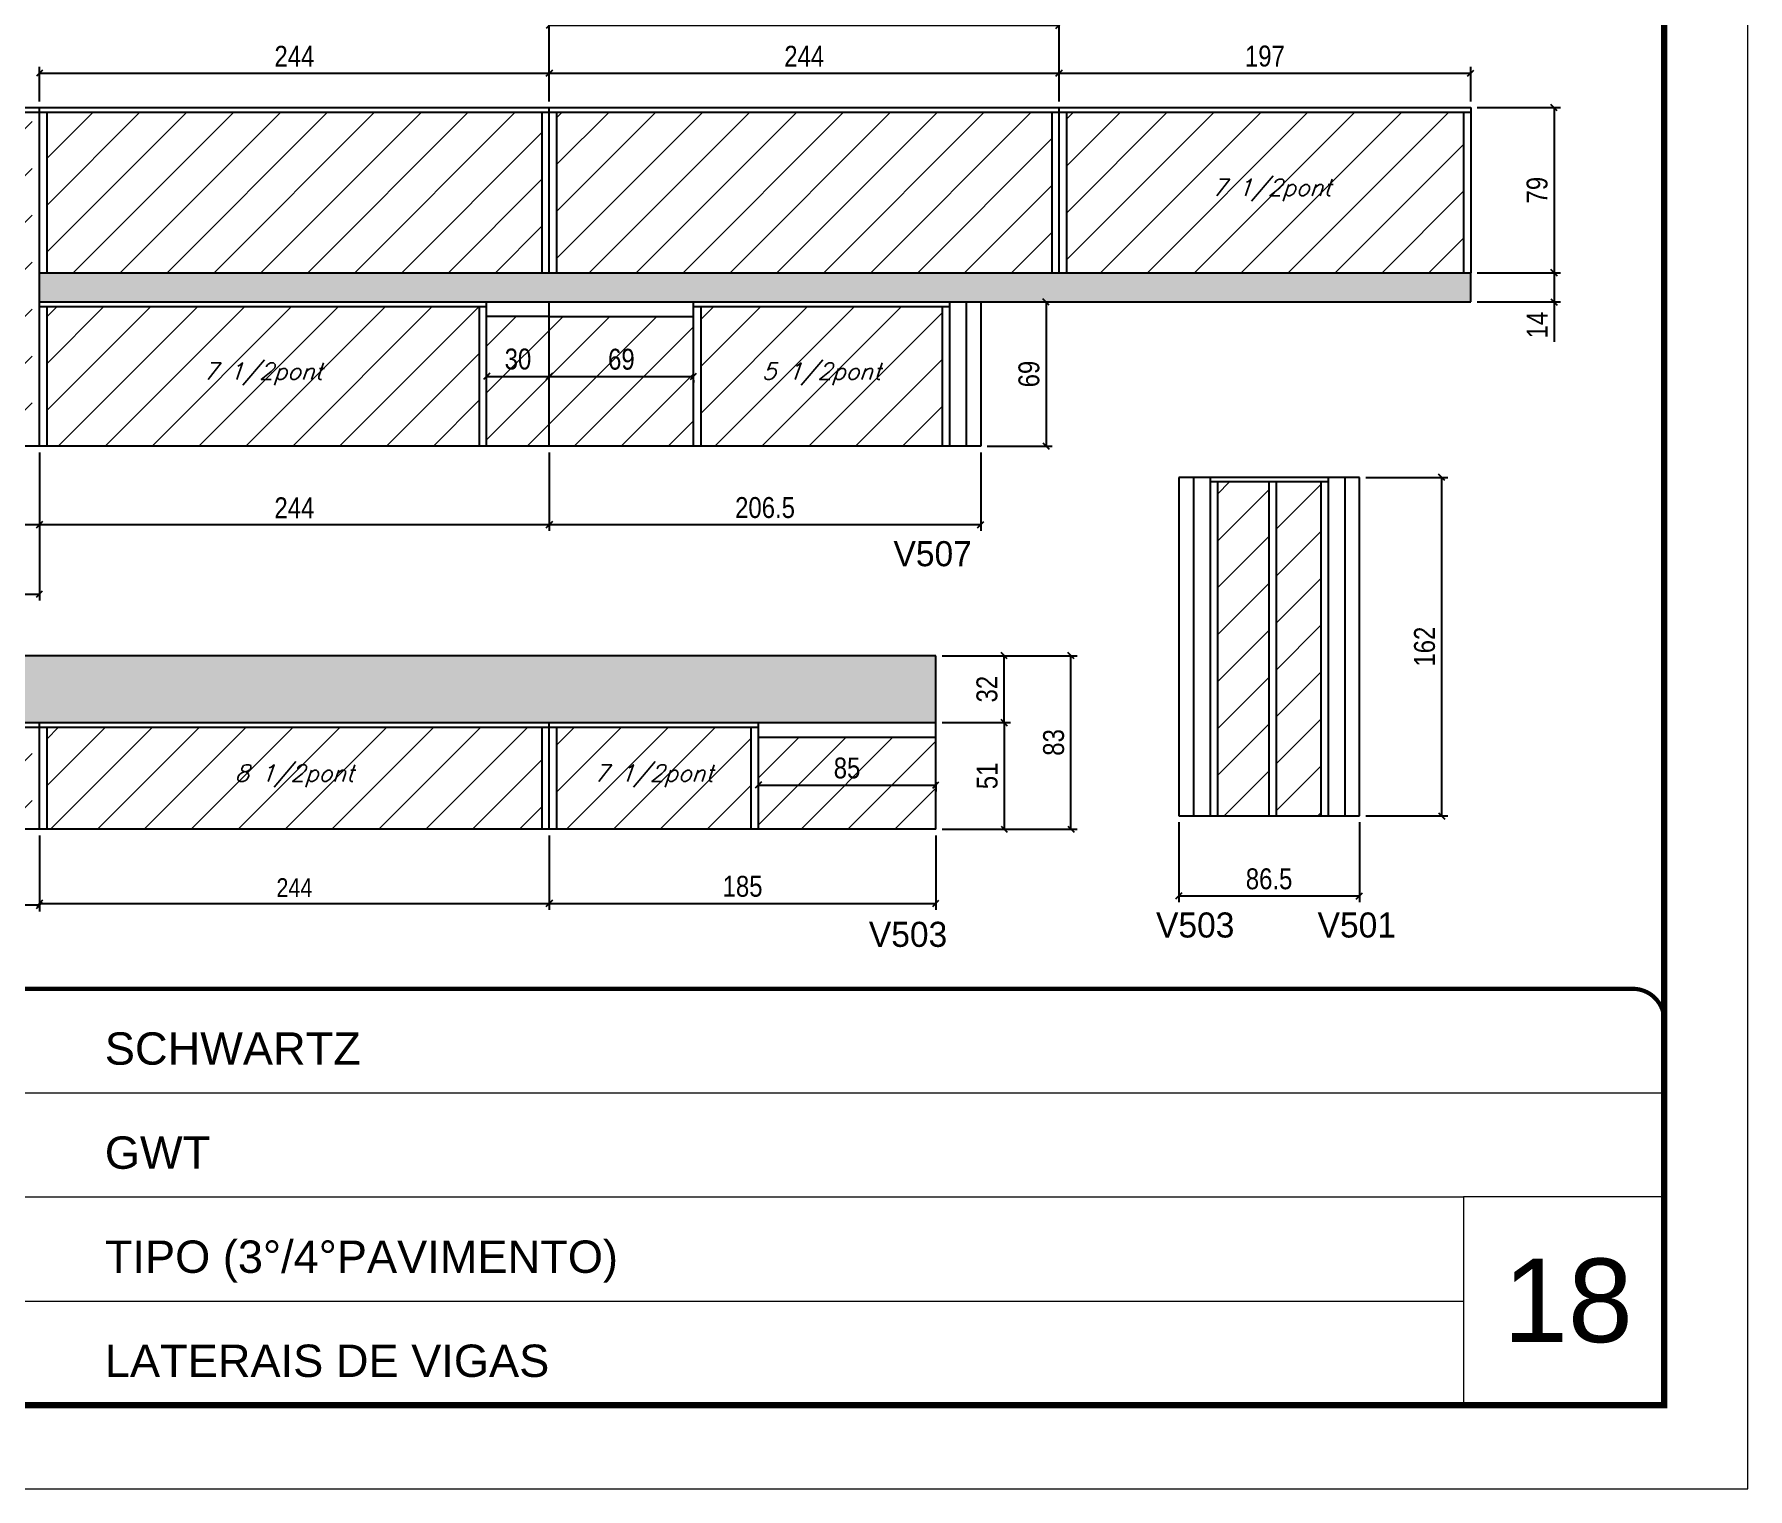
# Model space of a CAD drawing. Extents: x 13154 to 22413, y 1253 to 30260.
# Drawn here: x 15418 to 16238, y 24225 to 24921 of the extents above; entities that cross this region are included whole.
import ezdxf

# ---------------------------------------------------------------- set-up
doc = ezdxf.new("R2010")
doc.units = 0
doc.linetypes.add('CONTINUO', pattern=[0])
doc.linetypes.add('DASHED', pattern=[0.75, 0.5, -0.25])
for name, color, linetype in [('5', 5, 'Continuous'), ('COTA', 241, 'Continuous'), ('Painéis', 200, 'Continuous'), ('SARR_2.2x7', 40, 'Continuous'), ('SARR_3.5x7', 81, 'Continuous'), ('texto', 7, 'Continuous')]:
    doc.layers.add(name, color=color, linetype=linetype)
for name, color, linetype, lineweight in [('CARIMBO', 255, 'Continuous', 9), ('Folhas', 255, 'Continuous', 9), ('Hachura', 251, 'Continuous', 9), ('SARRAFO DE PRESSAO', 251, 'DASHED', 9)]:
    doc.layers.add(name, color=color, linetype=linetype, lineweight=lineweight)
doc.styles.add('ARIAL', font='arial.ttf')
doc.styles.add('COTA TECNICA', font='techl___.ttf', dxfattribs={"height": 10})
doc.styles.add('COTA TECNICA-50', font='techl___.ttf', dxfattribs={"height": 9})
doc.styles.add('Romans', font='romans.shx')
doc.styles.add('ROMAS860', font='ROMAS860.SHX')
doc.dimstyles.new('COTA PAINEL-50', dxfattribs={"dimtxt": 9, "dimasz": 3, "dimexe": 3, "dimexo": 3, "dimgap": 3, "dimtad": 1, "dimdec": 1, "dimzin": 12, "dimdsep": 46, "dimtxsty": 'COTA TECNICA-50', "dimblk1": 'OBLIQUE', "dimblk2": 'OBLIQUE', "dimsah": 1, "dimcen": 0.9, "dimclrd": 4, "dimclre": 4, "dimclrt": 240, "dimadec": 1, "dimazin": 3, "dimtfac": 1, "dimtdec": 1, "dimtmove": 0, "dimatfit": 3, "dimfxl": 1, "dimtolj": 1, "dimtzin": 12, "dimarcsym": 0})
doc.dimstyles.new('PAINEL', dxfattribs={"dimtxt": 10, "dimasz": 3, "dimexe": 3, "dimexo": 3, "dimgap": 3, "dimtad": 1, "dimdec": 1, "dimzin": 12, "dimdsep": 46, "dimtxsty": 'COTA TECNICA', "dimblk1": 'OBLIQUE', "dimblk2": 'OBLIQUE', "dimsah": 1, "dimcen": 0.9, "dimclrd": 4, "dimclre": 4, "dimclrt": 240, "dimadec": 1, "dimazin": 3, "dimtfac": 1, "dimtdec": 1, "dimtmove": 0, "dimatfit": 3, "dimfxl": 1, "dimtolj": 1, "dimtzin": 12, "dimarcsym": 0})

# ---------------------------------------------------------------- blocks, each defined once
blk = doc.blocks.new('9999999999')
at = {"color": 30, "linetype": 'CONTINUO'}
for p, q in [((98564.56, 34379.64), (99583.98, 34379.64)), ((98564.56, 34329.83), (99487.98, 34329.83)), ((99583.98, 34329.83), (99487.98, 34329.83)), ((99487.98, 34329.83), (99487.98, 34230.21)), ((98564.56, 34280.02), (99487.98, 34280.02))]:
    blk.add_line(p, q, dxfattribs=at)
at = {"color": 30, "linetype": 'CONTINUO', "const_width": 2}
blk.add_lwpolyline([(99583.98, 34230.21), (99583.98, 34414.45, 0.414214), (99568.98, 34429.45), (98228.98, 34429.45, 0.414214), (98213.98, 34414.45), (98213.98, 34245.21, 0.414214), (98228.98, 34230.21), (99583.98, 34230.21)], format="xyb", dxfattribs=at)
at = {"layer": 'Folhas'}
blk.add_lwpolyline([(98138.98, 34190.21), (99623.98, 34190.21), (99623.98, 35240.21), (98138.98, 35240.21)], close=True, dxfattribs=at)
at = {"layer": 'Folhas', "color": 30, "const_width": 3}
blk.add_lwpolyline([(98213.98, 34230.21), (99583.98, 34230.21), (99583.98, 35200.21), (98213.98, 35200.21)], close=True, dxfattribs=at)
at = {"color": 7, "linetype": 'Continuous', "ltscale": 5, "style": 'ARIAL'}
for s, height, p in [('SCHWARTZ', 15.483, (98837.68, 34393.13)), ('GWT', 15.483, (98837.68, 34343.32)), ('TIPO (3°/4°PAVIMENTO)', 15.4829, (98837.68, 34293.51)), ('LATERAIS DE VIGAS', 15.4829, (98837.68, 34243.7))]:
    blk.add_text(s, height=height, dxfattribs=at).set_placement(p)
blk = doc.blocks.new('_Oblique')
at = {"color": 0, "linetype": 'ByBlock', "lineweight": -2}
blk.add_line((-0.5, -0.5), (0.5, 0.5), dxfattribs=at)
blk = doc.blocks.new('*D405')
at = {"layer": 'COTA', "color": 4, "lineweight": -2, "transparency": 16777216}
for p, q in [((15298.31, 24720.83), (15298.31, 24683.26)), ((15420.31, 24720.83), (15420.31, 24683.26)), ((15298.31, 24686.26), (15420.31, 24686.26))]:
    blk.add_line(p, q, dxfattribs=at)
at = {"layer": 'Defpoints', "color": 0, "transparency": 16777216}
for p in [(15298.31, 24723.83), (15420.31, 24723.83), (15420.31, 24686.26)]:
    blk.add_point(p, dxfattribs=at)
at = {"layer": 'COTA', "color": 4, "lineweight": -2, "transparency": 16777216, "xscale": 3, "yscale": 3, "zscale": 3, "rotation": 180}
blk.add_blockref('_Oblique', (15298.31, 24686.26), dxfattribs=at)
at = {"layer": 'COTA', "color": 4, "lineweight": -2, "transparency": 16777216, "xscale": 3, "yscale": 3, "zscale": 3}
blk.add_blockref('_Oblique', (15420.31, 24686.26), dxfattribs=at)
at = {"layer": 'COTA', "color": 240, "transparency": 16777216, "insert": (15359.31, 24694.32), "char_height": 10, "attachment_point": 5, "style": 'COTA TECNICA'}
blk.add_mtext('\\A1;122', dxfattribs=at)
blk = doc.blocks.new('*D406')
at = {"layer": 'COTA', "color": 4, "lineweight": -2, "transparency": 16777216}
for p, q in [((15420.31, 24720.83), (15420.31, 24683.26)), ((15664.31, 24720.83), (15664.31, 24683.26)), ((15420.31, 24686.26), (15664.31, 24686.26))]:
    blk.add_line(p, q, dxfattribs=at)
at = {"layer": 'Defpoints', "color": 0, "transparency": 16777216}
for p in [(15420.31, 24723.83), (15664.31, 24723.83), (15664.31, 24686.26)]:
    blk.add_point(p, dxfattribs=at)
at = {"layer": 'COTA', "color": 4, "lineweight": -2, "transparency": 16777216, "xscale": 3, "yscale": 3, "zscale": 3, "rotation": 180}
blk.add_blockref('_Oblique', (15420.31, 24686.26), dxfattribs=at)
at = {"layer": 'COTA', "color": 4, "lineweight": -2, "transparency": 16777216, "xscale": 3, "yscale": 3, "zscale": 3}
blk.add_blockref('_Oblique', (15664.31, 24686.26), dxfattribs=at)
at = {"layer": 'COTA', "color": 240, "transparency": 16777216, "insert": (15542.31, 24694.33), "char_height": 10, "attachment_point": 5, "style": 'COTA TECNICA'}
blk.add_mtext('\\A1;244', dxfattribs=at)
blk = doc.blocks.new('*D407')
at = {"layer": 'COTA', "color": 4, "lineweight": -2, "transparency": 16777216}
for p, q in [((15298.31, 24720.83), (15298.31, 24650.01)), ((15420.31, 24720.83), (15420.31, 24650.01)), ((15298.31, 24653.01), (15420.31, 24653.01))]:
    blk.add_line(p, q, dxfattribs=at)
at = {"layer": 'Defpoints', "color": 0, "transparency": 16777216}
for p in [(15298.31, 24723.83), (15420.31, 24723.83), (15420.31, 24653.01)]:
    blk.add_point(p, dxfattribs=at)
at = {"layer": 'COTA', "color": 4, "lineweight": -2, "transparency": 16777216, "xscale": 3, "yscale": 3, "zscale": 3, "rotation": 180}
blk.add_blockref('_Oblique', (15298.31, 24653.01), dxfattribs=at)
at = {"layer": 'COTA', "color": 4, "lineweight": -2, "transparency": 16777216, "xscale": 3, "yscale": 3, "zscale": 3}
blk.add_blockref('_Oblique', (15420.31, 24653.01), dxfattribs=at)
at = {"layer": 'COTA', "color": 240, "transparency": 16777216, "insert": (15359.31, 24662.23), "char_height": 10, "attachment_point": 5, "style": 'COTA TECNICA'}
blk.add_mtext('\\A1;(3x)', dxfattribs=at)
blk = doc.blocks.new('*D408')
at = {"layer": 'COTA', "color": 4, "lineweight": -2, "transparency": 16777216}
for p, q in [((15420.31, 24888.83), (15420.31, 24905.33)), ((15420.31, 24902.33), (15664.31, 24902.33)), ((15664.31, 24888.83), (15664.31, 24905.33))]:
    blk.add_line(p, q, dxfattribs=at)
at = {"layer": 'Defpoints', "color": 0, "transparency": 16777216}
for p in [(15664.31, 24902.33), (15420.31, 24885.83), (15664.31, 24885.83)]:
    blk.add_point(p, dxfattribs=at)
at = {"layer": 'COTA', "color": 4, "lineweight": -2, "transparency": 16777216, "xscale": 3, "yscale": 3, "zscale": 3, "rotation": 180}
blk.add_blockref('_Oblique', (15420.31, 24902.33), dxfattribs=at)
at = {"layer": 'COTA', "color": 4, "lineweight": -2, "transparency": 16777216, "xscale": 3, "yscale": 3, "zscale": 3}
blk.add_blockref('_Oblique', (15664.31, 24902.33), dxfattribs=at)
at = {"layer": 'COTA', "color": 240, "transparency": 16777216, "insert": (15542.31, 24910.41), "char_height": 10, "attachment_point": 5, "style": 'COTA TECNICA'}
blk.add_mtext('\\A1;244', dxfattribs=at)
blk = doc.blocks.new('*D409')
at = {"layer": 'COTA', "color": 4, "lineweight": -2, "transparency": 16777216}
for p, q in [((15664.31, 24888.83), (15664.31, 24905.33)), ((15664.31, 24902.33), (15908.31, 24902.33)), ((15908.31, 24888.83), (15908.31, 24905.33))]:
    blk.add_line(p, q, dxfattribs=at)
at = {"layer": 'Defpoints', "color": 0, "transparency": 16777216}
for p in [(15908.31, 24902.33), (15664.31, 24885.83), (15908.31, 24885.83)]:
    blk.add_point(p, dxfattribs=at)
at = {"layer": 'COTA', "color": 4, "lineweight": -2, "transparency": 16777216, "xscale": 3, "yscale": 3, "zscale": 3, "rotation": 180}
blk.add_blockref('_Oblique', (15664.31, 24902.33), dxfattribs=at)
at = {"layer": 'COTA', "color": 4, "lineweight": -2, "transparency": 16777216, "xscale": 3, "yscale": 3, "zscale": 3}
blk.add_blockref('_Oblique', (15908.31, 24902.33), dxfattribs=at)
at = {"layer": 'COTA', "color": 240, "transparency": 16777216, "insert": (15786.31, 24910.41), "char_height": 10, "attachment_point": 5, "style": 'COTA TECNICA'}
blk.add_mtext('\\A1;244', dxfattribs=at)
blk = doc.blocks.new('*D410')
at = {"layer": 'COTA', "color": 4, "lineweight": -2, "transparency": 16777216}
for p, q in [((15908.31, 24888.83), (15908.31, 24905.33)), ((15908.31, 24902.33), (16105.31, 24902.33)), ((16105.31, 24888.83), (16105.31, 24905.33))]:
    blk.add_line(p, q, dxfattribs=at)
at = {"layer": 'Defpoints', "color": 0, "transparency": 16777216}
for p in [(16105.31, 24902.33), (15908.31, 24885.83), (16105.31, 24885.83)]:
    blk.add_point(p, dxfattribs=at)
at = {"layer": 'COTA', "color": 4, "lineweight": -2, "transparency": 16777216, "xscale": 3, "yscale": 3, "zscale": 3, "rotation": 180}
blk.add_blockref('_Oblique', (15908.31, 24902.33), dxfattribs=at)
at = {"layer": 'COTA', "color": 4, "lineweight": -2, "transparency": 16777216, "xscale": 3, "yscale": 3, "zscale": 3}
blk.add_blockref('_Oblique', (16105.31, 24902.33), dxfattribs=at)
at = {"layer": 'COTA', "color": 240, "transparency": 16777216, "insert": (16006.81, 24910.44), "char_height": 10, "attachment_point": 5, "style": 'COTA TECNICA'}
blk.add_mtext('\\A1;197', dxfattribs=at)
blk = doc.blocks.new('*D412')
at = {"layer": 'COTA', "color": 4, "lineweight": -2, "transparency": 16777216}
for p, q in [((15664.31, 24888.83), (15664.31, 24928.22)), ((15664.31, 24925.22), (15908.31, 24925.22)), ((15908.31, 24888.83), (15908.31, 24928.22))]:
    blk.add_line(p, q, dxfattribs=at)
at = {"layer": 'Defpoints', "color": 0, "transparency": 16777216}
for p in [(15908.31, 24925.22), (15664.31, 24885.83), (15908.31, 24885.83)]:
    blk.add_point(p, dxfattribs=at)
at = {"layer": 'COTA', "color": 4, "lineweight": -2, "transparency": 16777216, "xscale": 3, "yscale": 3, "zscale": 3, "rotation": 180}
blk.add_blockref('_Oblique', (15664.31, 24925.22), dxfattribs=at)
at = {"layer": 'COTA', "color": 4, "lineweight": -2, "transparency": 16777216, "xscale": 3, "yscale": 3, "zscale": 3}
blk.add_blockref('_Oblique', (15908.31, 24925.22), dxfattribs=at)
at = {"layer": 'COTA', "color": 240, "transparency": 16777216, "insert": (15786.31, 24934.44), "char_height": 10, "attachment_point": 5, "style": 'COTA TECNICA'}
blk.add_mtext('\\A1;(3x)', dxfattribs=at)
blk = doc.blocks.new('*D413')
at = {"layer": 'COTA', "color": 4, "lineweight": -2, "transparency": 16777216}
for p, q in [((16108.31, 24885.83), (16148.21, 24885.83)), ((16145.21, 24885.83), (16145.21, 24806.83)), ((16108.31, 24806.83), (16148.21, 24806.83))]:
    blk.add_line(p, q, dxfattribs=at)
at = {"layer": 'Defpoints', "color": 0, "transparency": 16777216}
for p in [(16105.31, 24885.83), (16105.31, 24806.83), (16145.21, 24806.83)]:
    blk.add_point(p, dxfattribs=at)
at = {"layer": 'COTA', "color": 4, "lineweight": -2, "transparency": 16777216, "xscale": 3, "yscale": 3, "zscale": 3}
for p, rotation in [((16145.21, 24885.83), 90), ((16145.21, 24806.83), 270)]:
    blk.add_blockref('_Oblique', p, dxfattribs=dict(at, rotation=rotation))
at = {"layer": 'COTA', "color": 240, "transparency": 16777216, "insert": (16137.11, 24846.33), "char_height": 10, "attachment_point": 5, "rotation": 90, "style": 'COTA TECNICA'}
blk.add_mtext('\\A1;79', dxfattribs=at)
blk = doc.blocks.new('*D414')
at = {"layer": 'COTA', "color": 4, "lineweight": -2, "transparency": 16777216}
for p, q in [((16108.31, 24806.83), (16148.21, 24806.83)), ((16145.21, 24806.83), (16145.21, 24792.83)), ((16108.31, 24792.83), (16148.21, 24792.83)), ((16145.21, 24792.83), (16145.21, 24773.71))]:
    blk.add_line(p, q, dxfattribs=at)
at = {"layer": 'Defpoints', "color": 0, "transparency": 16777216}
for p in [(16105.31, 24806.83), (16105.31, 24792.83), (16145.21, 24792.83)]:
    blk.add_point(p, dxfattribs=at)
at = {"layer": 'COTA', "color": 4, "lineweight": -2, "transparency": 16777216, "xscale": 3, "yscale": 3, "zscale": 3}
for p, rotation in [((16145.21, 24806.83), 90), ((16145.21, 24792.83), 270)]:
    blk.add_blockref('_Oblique', p, dxfattribs=dict(at, rotation=rotation))
at = {"layer": 'COTA', "color": 240, "transparency": 16777216, "insert": (16137.14, 24781.77), "char_height": 10, "attachment_point": 5, "rotation": 90, "style": 'COTA TECNICA'}
blk.add_mtext('\\A1;14', dxfattribs=at)
blk = doc.blocks.new('*D415')
at = {"layer": 'COTA', "color": 4, "lineweight": -2, "transparency": 16777216}
for p, q in [((15664.31, 24720.83), (15664.31, 24683.26)), ((15870.81, 24720.83), (15870.81, 24683.26)), ((15664.31, 24686.26), (15870.81, 24686.26))]:
    blk.add_line(p, q, dxfattribs=at)
at = {"layer": 'Defpoints', "color": 0, "transparency": 16777216}
for p in [(15664.31, 24723.83), (15870.81, 24723.83), (15870.81, 24686.26)]:
    blk.add_point(p, dxfattribs=at)
at = {"layer": 'COTA', "color": 4, "lineweight": -2, "transparency": 16777216, "xscale": 3, "yscale": 3, "zscale": 3, "rotation": 180}
blk.add_blockref('_Oblique', (15664.31, 24686.26), dxfattribs=at)
at = {"layer": 'COTA', "color": 4, "lineweight": -2, "transparency": 16777216, "xscale": 3, "yscale": 3, "zscale": 3}
blk.add_blockref('_Oblique', (15870.81, 24686.26), dxfattribs=at)
at = {"layer": 'COTA', "color": 240, "transparency": 16777216, "insert": (15767.56, 24694.37), "char_height": 10, "attachment_point": 5, "style": 'COTA TECNICA'}
blk.add_mtext('\\A1;206.5', dxfattribs=at)
blk = doc.blocks.new('*D416')
at = {"layer": 'COTA', "color": 4, "lineweight": -2, "transparency": 16777216}
blk.add_line((15634.31, 24757.23), (15664.31, 24757.23), dxfattribs=at)
at = {"layer": 'Defpoints', "color": 0, "transparency": 16777216}
for p in [(15634.31, 24757.23), (15664.31, 24757.23), (15664.31, 24757.23)]:
    blk.add_point(p, dxfattribs=at)
at = {"layer": 'COTA', "color": 4, "lineweight": -2, "transparency": 16777216, "xscale": 3, "yscale": 3, "zscale": 3, "rotation": 180}
blk.add_blockref('_Oblique', (15634.31, 24757.23), dxfattribs=at)
at = {"layer": 'COTA', "color": 4, "lineweight": -2, "transparency": 16777216, "xscale": 3, "yscale": 3, "zscale": 3}
blk.add_blockref('_Oblique', (15664.31, 24757.23), dxfattribs=at)
at = {"layer": 'COTA', "color": 240, "transparency": 16777216, "insert": (15649.31, 24765.45), "char_height": 10, "attachment_point": 5, "style": 'COTA TECNICA'}
blk.add_mtext('\\A1;30', dxfattribs=at)
blk = doc.blocks.new('*D417')
at = {"layer": 'COTA', "color": 4, "lineweight": -2, "transparency": 16777216}
for p, q in [((15664.31, 24757.23), (15733.31, 24757.23)), ((15733.31, 24755.33), (15733.31, 24754.23))]:
    blk.add_line(p, q, dxfattribs=at)
at = {"layer": 'Defpoints', "color": 0, "transparency": 16777216}
for p in [(15733.31, 24758.33), (15664.31, 24757.23), (15733.31, 24757.23)]:
    blk.add_point(p, dxfattribs=at)
at = {"layer": 'COTA', "color": 4, "lineweight": -2, "transparency": 16777216, "xscale": 3, "yscale": 3, "zscale": 3, "rotation": 180}
blk.add_blockref('_Oblique', (15664.31, 24757.23), dxfattribs=at)
at = {"layer": 'COTA', "color": 4, "lineweight": -2, "transparency": 16777216, "xscale": 3, "yscale": 3, "zscale": 3}
blk.add_blockref('_Oblique', (15733.31, 24757.23), dxfattribs=at)
at = {"layer": 'COTA', "color": 240, "transparency": 16777216, "insert": (15698.81, 24765.36), "char_height": 10, "attachment_point": 5, "style": 'COTA TECNICA'}
blk.add_mtext('\\A1;69', dxfattribs=at)
blk = doc.blocks.new('*D418')
at = {"layer": 'COTA', "color": 4, "lineweight": -2, "transparency": 16777216}
for p, q in [((15873.81, 24792.83), (15905.04, 24792.83)), ((15902.04, 24792.83), (15902.04, 24723.83)), ((15873.81, 24723.83), (15905.04, 24723.83))]:
    blk.add_line(p, q, dxfattribs=at)
at = {"layer": 'Defpoints', "color": 0, "transparency": 16777216}
for p in [(15870.81, 24792.83), (15870.81, 24723.83), (15902.04, 24723.83)]:
    blk.add_point(p, dxfattribs=at)
at = {"layer": 'COTA', "color": 4, "lineweight": -2, "transparency": 16777216, "xscale": 3, "yscale": 3, "zscale": 3}
for p, rotation in [((15902.04, 24792.83), 90), ((15902.04, 24723.83), 270)]:
    blk.add_blockref('_Oblique', p, dxfattribs=dict(at, rotation=rotation))
at = {"layer": 'COTA', "color": 240, "transparency": 16777216, "insert": (15893.91, 24758.33), "char_height": 10, "attachment_point": 5, "rotation": 90, "style": 'COTA TECNICA'}
blk.add_mtext('\\A1;69', dxfattribs=at)
blk = doc.blocks.new('*D419')
at = {"layer": 'COTA', "color": 4, "linetype": 'ByBlock', "lineweight": -2, "transparency": 16777216}
for p, q in [((15420.31, 24537.53), (15420.31, 24501.99)), ((15664.31, 24537.53), (15664.31, 24501.99)), ((15420.31, 24504.99), (15664.31, 24504.99))]:
    blk.add_line(p, q, dxfattribs=at)
at = {"layer": 'Defpoints', "color": 0, "linetype": 'ByBlock', "transparency": 16777216}
for p in [(15420.31, 24540.53), (15664.31, 24540.53), (15664.31, 24504.99)]:
    blk.add_point(p, dxfattribs=at)
at = {"layer": 'COTA', "color": 4, "linetype": 'ByBlock', "lineweight": -2, "transparency": 16777216, "xscale": 3, "yscale": 3, "zscale": 3, "rotation": 180}
blk.add_blockref('_Oblique', (15420.31, 24504.99), dxfattribs=at)
at = {"layer": 'COTA', "color": 4, "linetype": 'ByBlock', "lineweight": -2, "transparency": 16777216, "xscale": 3, "yscale": 3, "zscale": 3}
blk.add_blockref('_Oblique', (15664.31, 24504.99), dxfattribs=at)
at = {"layer": 'COTA', "color": 240, "linetype": 'ByBlock', "transparency": 16777216, "insert": (15542.31, 24512.56), "char_height": 9, "attachment_point": 5, "style": 'COTA TECNICA-50'}
blk.add_mtext('\\A1;244', dxfattribs=at)
blk = doc.blocks.new('*D420')
at = {"layer": 'COTA', "color": 4, "linetype": 'ByBlock', "lineweight": -2, "transparency": 16777216}
for p, q in [((15176.31, 24537.53), (15176.31, 24501.09)), ((15420.31, 24537.53), (15420.31, 24501.09)), ((15420.31, 24504.09), (15176.31, 24504.09))]:
    blk.add_line(p, q, dxfattribs=at)
at = {"layer": 'Defpoints', "color": 0, "linetype": 'ByBlock', "transparency": 16777216}
for p in [(15176.31, 24540.53), (15420.31, 24540.53), (15176.31, 24504.09)]:
    blk.add_point(p, dxfattribs=at)
at = {"layer": 'COTA', "color": 4, "linetype": 'ByBlock', "lineweight": -2, "transparency": 16777216, "xscale": 3, "yscale": 3, "zscale": 3, "rotation": 180}
blk.add_blockref('_Oblique', (15176.31, 24504.09), dxfattribs=at)
at = {"layer": 'COTA', "color": 4, "linetype": 'ByBlock', "lineweight": -2, "transparency": 16777216, "xscale": 3, "yscale": 3, "zscale": 3}
blk.add_blockref('_Oblique', (15420.31, 24504.09), dxfattribs=at)
at = {"layer": 'COTA', "color": 240, "linetype": 'ByBlock', "transparency": 16777216, "insert": (15298.31, 24512.17), "char_height": 10, "attachment_point": 5, "style": 'COTA TECNICA'}
blk.add_mtext('\\A1;244', dxfattribs=at)
blk = doc.blocks.new('*D421')
at = {"layer": 'COTA', "color": 4, "linetype": 'ByBlock', "lineweight": -2, "transparency": 16777216}
for p, q in [((15664.31, 24537.53), (15664.31, 24501.99)), ((15849.31, 24537.53), (15849.31, 24501.99)), ((15664.31, 24504.99), (15849.31, 24504.99))]:
    blk.add_line(p, q, dxfattribs=at)
at = {"layer": 'Defpoints', "color": 0, "linetype": 'ByBlock', "transparency": 16777216}
for p in [(15664.31, 24540.53), (15849.31, 24540.53), (15849.31, 24504.99)]:
    blk.add_point(p, dxfattribs=at)
at = {"layer": 'COTA', "color": 4, "linetype": 'ByBlock', "lineweight": -2, "transparency": 16777216, "xscale": 3, "yscale": 3, "zscale": 3, "rotation": 180}
blk.add_blockref('_Oblique', (15664.31, 24504.99), dxfattribs=at)
at = {"layer": 'COTA', "color": 4, "linetype": 'ByBlock', "lineweight": -2, "transparency": 16777216, "xscale": 3, "yscale": 3, "zscale": 3}
blk.add_blockref('_Oblique', (15849.31, 24504.99), dxfattribs=at)
at = {"layer": 'COTA', "color": 240, "linetype": 'ByBlock', "transparency": 16777216, "insert": (15756.81, 24513.12), "char_height": 10, "attachment_point": 5, "style": 'COTA TECNICA'}
blk.add_mtext('\\A1;185', dxfattribs=at)
blk = doc.blocks.new('*D422')
at = {"layer": 'COTA', "color": 4, "lineweight": -2, "transparency": 16777216}
for p, q in [((15852.31, 24591.53), (15885.02, 24591.53)), ((15882.02, 24591.53), (15882.02, 24540.53)), ((15852.31, 24540.53), (15885.02, 24540.53))]:
    blk.add_line(p, q, dxfattribs=at)
at = {"layer": 'Defpoints', "color": 0, "transparency": 16777216}
for p in [(15849.31, 24591.53), (15849.31, 24540.53), (15882.02, 24540.53)]:
    blk.add_point(p, dxfattribs=at)
at = {"layer": 'COTA', "color": 4, "lineweight": -2, "transparency": 16777216, "xscale": 3, "yscale": 3, "zscale": 3}
for p, rotation in [((15882.02, 24591.53), 90), ((15882.02, 24540.53), 270)]:
    blk.add_blockref('_Oblique', p, dxfattribs=dict(at, rotation=rotation))
at = {"layer": 'COTA', "color": 240, "transparency": 16777216, "insert": (15873.91, 24566.03), "char_height": 10, "attachment_point": 5, "rotation": 90, "style": 'COTA TECNICA'}
blk.add_mtext('\\A1;51', dxfattribs=at)
blk = doc.blocks.new('*D423')
at = {"layer": 'COTA', "color": 4, "lineweight": -2, "transparency": 16777216}
for p, q in [((15852.31, 24623.53), (15885.02, 24623.53)), ((15882.02, 24591.53), (15882.02, 24623.53)), ((15852.31, 24591.53), (15885.02, 24591.53))]:
    blk.add_line(p, q, dxfattribs=at)
at = {"layer": 'Defpoints', "color": 0, "transparency": 16777216}
for p in [(15849.31, 24623.53), (15882.02, 24623.53), (15849.31, 24591.53)]:
    blk.add_point(p, dxfattribs=at)
at = {"layer": 'COTA', "color": 4, "lineweight": -2, "transparency": 16777216, "xscale": 3, "yscale": 3, "zscale": 3}
for p, rotation in [((15882.02, 24623.53), 90), ((15882.02, 24591.53), 270)]:
    blk.add_blockref('_Oblique', p, dxfattribs=dict(at, rotation=rotation))
at = {"layer": 'COTA', "color": 240, "transparency": 16777216, "insert": (15873.8, 24607.53), "char_height": 10, "attachment_point": 5, "rotation": 90, "style": 'COTA TECNICA'}
blk.add_mtext('\\A1;32', dxfattribs=at)
blk = doc.blocks.new('*D424')
at = {"layer": 'COTA', "color": 4, "lineweight": -2, "transparency": 16777216}
for p, q in [((15852.31, 24623.53), (15916.95, 24623.53)), ((15913.95, 24540.53), (15913.95, 24623.53)), ((15852.31, 24540.53), (15916.95, 24540.53))]:
    blk.add_line(p, q, dxfattribs=at)
at = {"layer": 'Defpoints', "color": 0, "transparency": 16777216}
for p in [(15849.31, 24623.53), (15913.95, 24623.53), (15849.31, 24540.53)]:
    blk.add_point(p, dxfattribs=at)
at = {"layer": 'COTA', "color": 4, "lineweight": -2, "transparency": 16777216, "xscale": 3, "yscale": 3, "zscale": 3}
for p, rotation in [((15913.95, 24623.53), 90), ((15913.95, 24540.53), 270)]:
    blk.add_blockref('_Oblique', p, dxfattribs=dict(at, rotation=rotation))
at = {"layer": 'COTA', "color": 240, "transparency": 16777216, "insert": (15905.71, 24582.03), "char_height": 10, "attachment_point": 5, "rotation": 90, "style": 'COTA TECNICA'}
blk.add_mtext('\\A1;83', dxfattribs=at)
blk = doc.blocks.new('*D426')
at = {"layer": 'COTA', "color": 4, "lineweight": -2, "transparency": 16777216}
for p, q in [((15764.31, 24563.03), (15764.31, 24558.6)), ((15764.31, 24561.6), (15849.31, 24561.6)), ((15849.31, 24563.03), (15849.31, 24558.6))]:
    blk.add_line(p, q, dxfattribs=at)
at = {"layer": 'Defpoints', "color": 0, "transparency": 16777216}
for p in [(15764.31, 24566.03), (15849.31, 24566.03), (15849.31, 24561.6)]:
    blk.add_point(p, dxfattribs=at)
at = {"layer": 'COTA', "color": 4, "lineweight": -2, "transparency": 16777216, "xscale": 3, "yscale": 3, "zscale": 3, "rotation": 180}
blk.add_blockref('_Oblique', (15764.31, 24561.6), dxfattribs=at)
at = {"layer": 'COTA', "color": 4, "lineweight": -2, "transparency": 16777216, "xscale": 3, "yscale": 3, "zscale": 3}
blk.add_blockref('_Oblique', (15849.31, 24561.6), dxfattribs=at)
at = {"layer": 'COTA', "color": 240, "transparency": 16777216, "insert": (15806.81, 24569.73), "char_height": 10, "attachment_point": 5, "style": 'COTA TECNICA'}
blk.add_mtext('\\A1;85', dxfattribs=at)
blk = doc.blocks.new('*D427')
at = {"layer": 'COTA', "color": 4, "lineweight": -2, "transparency": 16777216}
for p, q in [((15965.55, 24543.87), (15965.55, 24505.56)), ((16052.05, 24543.87), (16052.05, 24505.56)), ((15965.55, 24508.56), (16052.05, 24508.56))]:
    blk.add_line(p, q, dxfattribs=at)
at = {"layer": 'Defpoints', "color": 0, "transparency": 16777216}
for p in [(15965.55, 24546.87), (16052.05, 24546.87), (16052.05, 24508.56)]:
    blk.add_point(p, dxfattribs=at)
at = {"layer": 'COTA', "color": 4, "lineweight": -2, "transparency": 16777216, "xscale": 3, "yscale": 3, "zscale": 3, "rotation": 180}
blk.add_blockref('_Oblique', (15965.55, 24508.56), dxfattribs=at)
at = {"layer": 'COTA', "color": 4, "lineweight": -2, "transparency": 16777216, "xscale": 3, "yscale": 3, "zscale": 3}
blk.add_blockref('_Oblique', (16052.05, 24508.56), dxfattribs=at)
at = {"layer": 'COTA', "color": 240, "transparency": 16777216, "insert": (16008.8, 24516.69), "char_height": 10, "attachment_point": 5, "style": 'COTA TECNICA'}
blk.add_mtext('\\A1;86.5', dxfattribs=at)
blk = doc.blocks.new('*D428')
at = {"layer": 'COTA', "color": 4, "lineweight": -2, "transparency": 16777216}
for p, q in [((16055.05, 24708.87), (16094.34, 24708.87)), ((16091.34, 24708.87), (16091.34, 24546.87)), ((16055.05, 24546.87), (16094.34, 24546.87))]:
    blk.add_line(p, q, dxfattribs=at)
at = {"layer": 'Defpoints', "color": 0, "transparency": 16777216}
for p in [(16052.05, 24708.87), (16052.05, 24546.87), (16091.34, 24546.87)]:
    blk.add_point(p, dxfattribs=at)
at = {"layer": 'COTA', "color": 4, "lineweight": -2, "transparency": 16777216, "xscale": 3, "yscale": 3, "zscale": 3}
for p, rotation in [((16091.34, 24708.87), 90), ((16091.34, 24546.87), 270)]:
    blk.add_blockref('_Oblique', p, dxfattribs=dict(at, rotation=rotation))
at = {"layer": 'COTA', "color": 240, "transparency": 16777216, "insert": (16083.24, 24627.87), "char_height": 10, "attachment_point": 5, "rotation": 90, "style": 'COTA TECNICA'}
blk.add_mtext('\\A1;162', dxfattribs=at)

msp = doc.modelspace()

# ---------------------------------------------------------------- hatches: boundary and pattern name
at = {"layer": 'COTA'}
h = msp.add_hatch(dxfattribs=at)
h.set_pattern_fill('AR-CONC', color=256, scale=0.03)
h.set_pattern_definition([(50, (-1344.7005, -272.11), (5.4655401, -0.47817257), [0.5715, -6.2865]), (355, (-1344.7005, -272.11), (-1.0573026, 5.7317054), [0.4572, -5.0292175]), (100.451445, (-1344.245, -272.15), (4.4082374, 5.2535326), [0.4857003, -5.3427073]), (46.1842, (-1344.7005, -270.586), (8.1323712, -1.2612698), [0.85725, -9.42975]), (96.635558, (-1344.023, -270.691), (7.122124, 7.4227837), [0.7285507, -8.0140682]), (351.18415, (-1344.7005, -270.586), (7.122124, 7.4227837), [0.685799, -7.543792]), (21, (-1343.9385, -270.967), (4.54843174, -3.06795595), [0.5715, -6.2865]), (326, (-1343.9385, -270.967), (1.8540609, 5.525639), [0.4572, -5.0292]), (71.451445, (-1343.5595, -271.223), (6.4024926, 2.4576831), [0.4857003, -5.3426981]), (37.5, (-1344.7005, -272.1102), (0.0926581, 2.53665117), [0, -4.96824, 0, -5.1054, 0, -5.04825]), (7.5, (-1344.7005, -272.1102), (2.00458988, 3.00541724), [0, -2.91084, 0, -4.85394, 0, -1.92405]), (327.5, (-1346.3998, -272.1102), (4.06771786, -0.17186232), [0, -1.905, 0, -5.9436, 0, -7.8867]), (317.5, (-1347.1618, -272.1102), (4.44387544, 0.76279473), [0, -2.4765, 0, -3.94716, 0, -5.6007])])
h.paths.add_polyline_path([(15420.31, 24806.83), (15420.31, 24792.83), (15870.81, 24792.83), (16105.31, 24792.83), (16105.31, 24806.83)])
h = msp.add_hatch(dxfattribs=at)
h.set_pattern_fill('AR-CONC', color=256, scale=0.03)
h.set_pattern_definition([(50, (-1385.9233, -1472.6995), (5.4655401, -0.47817257), [0.5715, -6.2865]), (355, (-1385.923, -1472.6995), (-1.0573026, 5.7317054), [0.4572, -5.0292175]), (100.451445, (-1385.468, -1472.7393), (4.4082374, 5.2535326), [0.4857003, -5.3427073]), (46.1842, (-1385.923, -1471.1755), (8.1323712, -1.2612698), [0.85725, -9.42975]), (96.635558, (-1385.2456, -1471.2806), (7.122124, 7.4227837), [0.7285507, -8.0140682]), (351.18415, (-1385.923, -1471.1755), (7.122124, 7.4227837), [0.685799, -7.543792]), (21, (-1385.1613, -1471.5565), (4.54843174, -3.06795595), [0.5715, -6.2865]), (326, (-1385.161, -1471.5565), (1.8540609, 5.525639), [0.4572, -5.0292]), (71.451445, (-1384.782, -1471.812), (6.4024926, 2.4576831), [0.4857003, -5.3426981]), (37.5, (-1385.9233, -1472.6995), (0.0926581, 2.53665117), [0, -4.96824, 0, -5.1054, 0, -5.04825]), (7.5, (-1385.9233, -1472.6995), (2.00458988, 3.00541724), [0, -2.91084, 0, -4.85394, 0, -1.92405]), (327.5, (-1387.6225, -1472.6995), (4.06771786, -0.17186232), [0, -1.905, 0, -5.9436, 0, -7.8867]), (317.5, (-1388.3845, -1472.6995), (4.44387544, 0.76279473), [0, -2.4765, 0, -3.94716, 0, -5.6007])])
h.paths.add_polyline_path([(15176.31, 24623.53), (15176.31, 24591.53), (15849.31, 24591.53), (15849.31, 24623.53)])
at = {"layer": 'Hachura', "linetype": 'ByBlock'}
h = msp.add_hatch(dxfattribs=at)
h.set_pattern_fill('ANSI31', color=256, scale=5)
h.set_pattern_definition([(45, (0, 10.666), (-11.22532, 11.22532), [])])
h.paths.add_polyline_path([(15294.81, 24883.63), (15194.81, 24883.63), (15194.81, 24723.83), (15294.81, 24723.83)])
h.paths.add_polyline_path([(15301.81, 24723.83), (15416.81, 24723.83), (15416.81, 24883.63), (15301.81, 24883.63)])
h.paths.add_polyline_path([(15911.81, 24806.83), (16101.81, 24806.83), (16101.81, 24883.63), (15911.81, 24883.63)])
h = msp.add_hatch(dxfattribs=at)
h.set_pattern_fill('ANSI31', color=256, scale=5)
h.set_pattern_definition([(45, (-2929.7, -272.11), (-11.22532, 11.22532), [])])
h.paths.add_polyline_path([(15660.81, 24883.63), (15423.81, 24883.63), (15423.81, 24806.83), (15660.81, 24806.83)])
h.paths.add_polyline_path([(15904.81, 24806.83), (15904.81, 24883.63), (15667.81, 24883.63), (15667.81, 24806.83)])
h = msp.add_hatch(dxfattribs=at)
h.set_pattern_fill('ANSI31', color=256, scale=5)
h.paths.add_polyline_path([(15423.81, 24790.63), (15423.81, 24723.83), (15630.81, 24723.83), (15630.81, 24790.63)])
h.paths.add_polyline_path([(15634.31, 24723.83), (15664.31, 24723.83), (15664.31, 24785.83), (15634.31, 24785.83)])
h.paths.add_polyline_path([(15733.31, 24785.83), (15664.31, 24785.83), (15664.31, 24723.83), (15733.31, 24723.83)])
h.paths.add_polyline_path([(15852.31, 24723.83), (15852.31, 24790.63), (15736.81, 24790.63), (15736.81, 24723.83)])
h.paths.add_polyline_path([(15849.31, 24540.53), (15849.31, 24584.53), (15764.31, 24584.53), (15764.31, 24540.53)])
h.paths.add_polyline_path([(15760.81, 24589.33), (15667.81, 24589.33), (15667.81, 24540.53), (15760.81, 24540.53)])
h.paths.add_polyline_path([(15660.81, 24540.53), (15660.81, 24589.33), (15423.81, 24589.33), (15423.81, 24540.53)])
h.paths.add_polyline_path([(15416.81, 24540.53), (15416.81, 24589.33), (15240.81, 24589.33), (15240.81, 24540.53)])
h.paths.add_polyline_path([(15237.31, 24540.53), (15237.31, 24584.53), (15176.31, 24584.53), (15176.31, 24540.53)])
h = msp.add_hatch(dxfattribs=at)
h.set_pattern_fill('ANSI31', color=256, scale=5)
h.set_pattern_definition([(45, (-1411.822, -103.735), (-11.22532, 11.22532), [])])
h.paths.add_polyline_path([(16008.63, 24706.67), (15984.05, 24706.67), (15984.05, 24546.87), (16008.63, 24546.87)])
h.paths.add_polyline_path([(16012.13, 24546.87), (16033.55, 24546.87), (16033.55, 24706.67), (16012.13, 24706.67)])

# ---------------------------------------------------------------- linework, layer by layer
at = {"layer": 'COTA'}
for p, q in [((16105.31, 24792.83), (16105.31, 24806.83)), ((15870.81, 24792.83), (16105.31, 24792.83)), ((15849.31, 24623.53), (15176.31, 24623.53)), ((15849.31, 24591.53), (15849.31, 24623.53))]:
    msp.add_line(p, q, dxfattribs=at)
at = {"layer": 'Painéis', "linetype": 'Continuous'}
for p, q in [((15176.31, 24885.83), (16105.31, 24885.83)), ((15420.31, 24723.83), (15420.31, 24885.83)), ((15664.31, 24806.83), (15664.31, 24885.83)), ((15908.31, 24806.83), (15908.31, 24885.83)), ((16105.31, 24885.83), (16105.31, 24806.83)), ((15420.31, 24806.83), (16105.31, 24806.83)), ((15420.31, 24792.83), (15870.81, 24792.83)), ((15664.31, 24723.83), (15664.31, 24792.83)), ((15870.81, 24792.83), (15870.81, 24723.83)), ((15870.81, 24723.83), (15176.31, 24723.83)), ((16052.05, 24708.87), (15965.55, 24708.87)), ((15965.55, 24708.87), (15965.55, 24546.87)), ((16052.05, 24546.87), (16052.05, 24708.87)), ((15176.31, 24591.53), (15849.31, 24591.53)), ((15420.31, 24540.53), (15420.31, 24591.53)), ((15664.31, 24540.53), (15664.31, 24591.53)), ((15849.31, 24540.53), (15849.31, 24591.53)), ((15965.55, 24546.87), (16052.05, 24546.87)), ((15849.31, 24540.53), (15176.31, 24540.53))]:
    msp.add_line(p, q, dxfattribs=at)
at = {"layer": 'SARR_2.2x7', "linetype": 'Continuous'}
for p, q in [((15298.31, 24883.63), (15420.31, 24883.63)), ((15420.31, 24883.63), (15664.31, 24883.63)), ((15664.31, 24883.63), (15908.31, 24883.63)), ((15908.31, 24883.63), (16105.31, 24883.63)), ((15420.31, 24790.63), (15634.31, 24790.63)), ((15733.31, 24790.63), (15855.81, 24790.63)), ((15863.81, 24792.83), (15863.81, 24723.83)), ((15664.31, 24785.83), (15634.31, 24785.83)), ((15664.31, 24785.83), (15733.31, 24785.83)), ((15972.55, 24708.87), (15972.55, 24546.87)), ((16045.05, 24708.87), (16045.05, 24546.87)), ((16037.05, 24706.67), (15980.55, 24706.67)), ((15237.31, 24589.33), (15420.31, 24589.33)), ((15420.31, 24589.33), (15664.31, 24589.33)), ((15664.31, 24589.33), (15764.31, 24589.33)), ((15764.31, 24584.53), (15849.31, 24584.53))]:
    msp.add_line(p, q, dxfattribs=at)
at = {"layer": 'SARR_3.5x7'}
for p, q in [((15423.81, 24883.63), (15423.81, 24806.83)), ((15660.81, 24883.63), (15660.81, 24806.83)), ((15667.81, 24883.63), (15667.81, 24806.83)), ((15904.81, 24883.63), (15904.81, 24806.83)), ((15911.81, 24883.63), (15911.81, 24806.83)), ((16101.81, 24883.63), (16101.81, 24806.83)), ((15423.81, 24790.63), (15423.81, 24723.83)), ((15630.81, 24790.63), (15630.81, 24723.83)), ((15634.31, 24723.83), (15634.31, 24792.83)), ((15733.31, 24723.83), (15733.31, 24792.83)), ((15736.81, 24790.63), (15736.81, 24723.83)), ((15852.31, 24790.63), (15852.31, 24723.83)), ((15855.81, 24792.83), (15855.81, 24723.83)), ((15980.55, 24708.87), (15980.55, 24546.87)), ((16037.05, 24708.87), (16037.05, 24546.87)), ((15984.05, 24706.67), (15984.05, 24546.87)), ((16008.63, 24706.67), (16008.63, 24546.87)), ((16012.13, 24706.67), (16012.13, 24546.87)), ((16033.55, 24706.67), (16033.55, 24546.87)), ((15423.81, 24589.33), (15423.81, 24540.53)), ((15660.81, 24589.33), (15660.81, 24540.53)), ((15667.81, 24589.33), (15667.81, 24540.53)), ((15760.81, 24589.33), (15760.81, 24540.53)), ((15764.31, 24591.53), (15764.31, 24540.53))]:
    msp.add_line(p, q, dxfattribs=at)

# ---------------------------------------------------------------- block references
at = {"layer": 'SARRAFO DE PRESSAO', "color": 6, "linetype": 'ByBlock'}
msp.add_blockref('9999999999', (-83386.1, -9965.33), dxfattribs=at)

# ---------------------------------------------------------------- texts
at = {"layer": '5', "linetype": 'Continuous', "style": 'ROMAS860'}
for s, p in [('V507', (15829.05, 24666.36)), ('V503', (15817.27, 24484.19)), ('V503', (15954.71, 24488.66)), ('V501', (16032.03, 24488.66))]:
    msp.add_text(s, height=12, rotation=359.99996, dxfattribs=at).set_placement(p)
at = {"layer": 'CARIMBO', "style": 'ARIAL'}
msp.add_text('18', height=40, dxfattribs=at).set_placement((16120.74, 24295.02))
at = {"layer": 'texto', "color": 2, "char_height": 8, "attachment_point": 5, "style": 'Romans'}
for s, insert in [('{\\Q19;\\C256;7 1/2pont}', (16010.06, 24846.33)), ('{\\Q19;\\C256;7 1/2pont}', (15527.31, 24758.33)), ('{\\Q19;\\C256;5 1/2pont}', (15794.56, 24758.33)), ('{\\Q19;\\C256;8 1/2pont}', (15542.31, 24566.03)), ('{\\Q19;\\C256;7 1/2pont}', (15714.31, 24566.03))]:
    msp.add_mtext(s, dxfattribs=dict(at, insert=insert))

# ---------------------------------------------------------------- dimensions: what is measured, and where the dimension line sits
at = {"layer": 'COTA'}
for base, p1, p2, picture, middle in [((15908.31, 24925.22), (15664.31, 24885.83), (15908.31, 24885.83), '*D412', (15786.31, 24934.44)), ((15420.31, 24653.01), (15298.31, 24723.83), (15420.31, 24723.83), '*D407', (15359.31, 24662.23))]:
    dim = msp.add_linear_dim(base=base, p1=p1, p2=p2, text='(3x)', dimstyle='PAINEL', dxfattribs=at)
    dim.commit()
    dim.dimension.update_dxf_attribs({"geometry": picture, "text_midpoint": middle})
for base, p1, p2, picture, middle in [((15664.31, 24902.33), (15420.31, 24885.83), (15664.31, 24885.83), '*D408', (15542.31, 24910.41)), ((16105.31, 24902.33), (15908.31, 24885.83), (16105.31, 24885.83), '*D410', (16006.81, 24910.44)), ((15664.31, 24757.23), (15634.31, 24757.23), (15664.31, 24757.23), '*D416', (15649.31, 24765.45)), ((15870.81, 24686.26), (15664.31, 24723.83), (15870.81, 24723.83), '*D415', (15767.56, 24694.37)), ((15849.31, 24561.6), (15764.31, 24566.03), (15849.31, 24566.03), '*D426', (15806.81, 24569.73)), ((16052.05, 24508.56), (15965.55, 24546.87), (16052.05, 24546.87), '*D427', (16008.8, 24516.69))]:
    dim = msp.add_linear_dim(base=base, p1=p1, p2=p2, dimstyle='PAINEL', dxfattribs=at)
    dim.commit()
    dim.dimension.update_dxf_attribs({"geometry": picture, "text_midpoint": middle})
for base, p1, p2, picture, middle in [((15908.31, 24902.33), (15664.31, 24885.83), (15908.31, 24885.83), '*D409', (15786.31, 24910.41)), ((15733.31, 24757.23), (15664.31, 24757.23), (15733.31, 24758.33), '*D417', (15698.81, 24765.36)), ((15420.31, 24686.26), (15298.31, 24723.83), (15420.31, 24723.83), '*D405', (15359.31, 24694.32)), ((15664.31, 24686.26), (15420.31, 24723.83), (15664.31, 24723.83), '*D406', (15542.31, 24694.33))]:
    dim = msp.add_linear_dim(base=base, p1=p1, p2=p2, dimstyle='PAINEL', override={"dimtmove": 1}, dxfattribs=at)
    dim.commit()
    dim.dimension.update_dxf_attribs({"geometry": picture, "text_midpoint": middle})
for base, p1, p2, picture, middle in [((16145.21, 24806.83), (16105.31, 24885.83), (16105.31, 24806.83), '*D413', (16137.11, 24846.33)), ((16145.21, 24792.83), (16105.31, 24806.83), (16105.31, 24792.83), '*D414', (16137.14, 24781.77)), ((15902.04, 24723.83), (15870.81, 24792.83), (15870.81, 24723.83), '*D418', (15893.91, 24758.33)), ((16091.34, 24546.87), (16052.05, 24708.87), (16052.05, 24546.87), '*D428', (16083.24, 24627.87)), ((15882.02, 24623.53), (15849.31, 24591.53), (15849.31, 24623.53), '*D423', (15873.8, 24607.53)), ((15913.95, 24623.53), (15849.31, 24540.53), (15849.31, 24623.53), '*D424', (15905.71, 24582.03)), ((15882.02, 24540.53), (15849.31, 24591.53), (15849.31, 24540.53), '*D422', (15873.91, 24566.03))]:
    dim = msp.add_linear_dim(base=base, p1=p1, p2=p2, angle=90, dimstyle='PAINEL', dxfattribs=at)
    dim.commit()
    dim.dimension.update_dxf_attribs({"geometry": picture, "text_midpoint": middle})
at = {"layer": 'COTA', "linetype": 'ByBlock'}
dim = msp.add_linear_dim(base=(15176.31, 24504.09), p1=(15420.31, 24540.53), p2=(15176.31, 24540.53), angle=180, dimstyle='PAINEL', dxfattribs=at)
dim.commit()
dim.dimension.update_dxf_attribs({"geometry": '*D420', "text_midpoint": (15298.31, 24512.17)})
dim = msp.add_linear_dim(base=(15664.31, 24504.99), p1=(15420.31, 24540.53), p2=(15664.31, 24540.53), angle=180, dimstyle='COTA PAINEL-50', override={"dimarcsym": 1}, dxfattribs=at)
dim.commit()
dim.dimension.update_dxf_attribs({"geometry": '*D419', "text_midpoint": (15542.31, 24512.56)})
dim = msp.add_linear_dim(base=(15849.31, 24504.99), p1=(15664.31, 24540.53), p2=(15849.31, 24540.53), dimstyle='PAINEL', dxfattribs=at)
dim.commit()
dim.dimension.update_dxf_attribs({"geometry": '*D421', "text_midpoint": (15756.81, 24513.12)})

doc.saveas('drawing.dxf')
